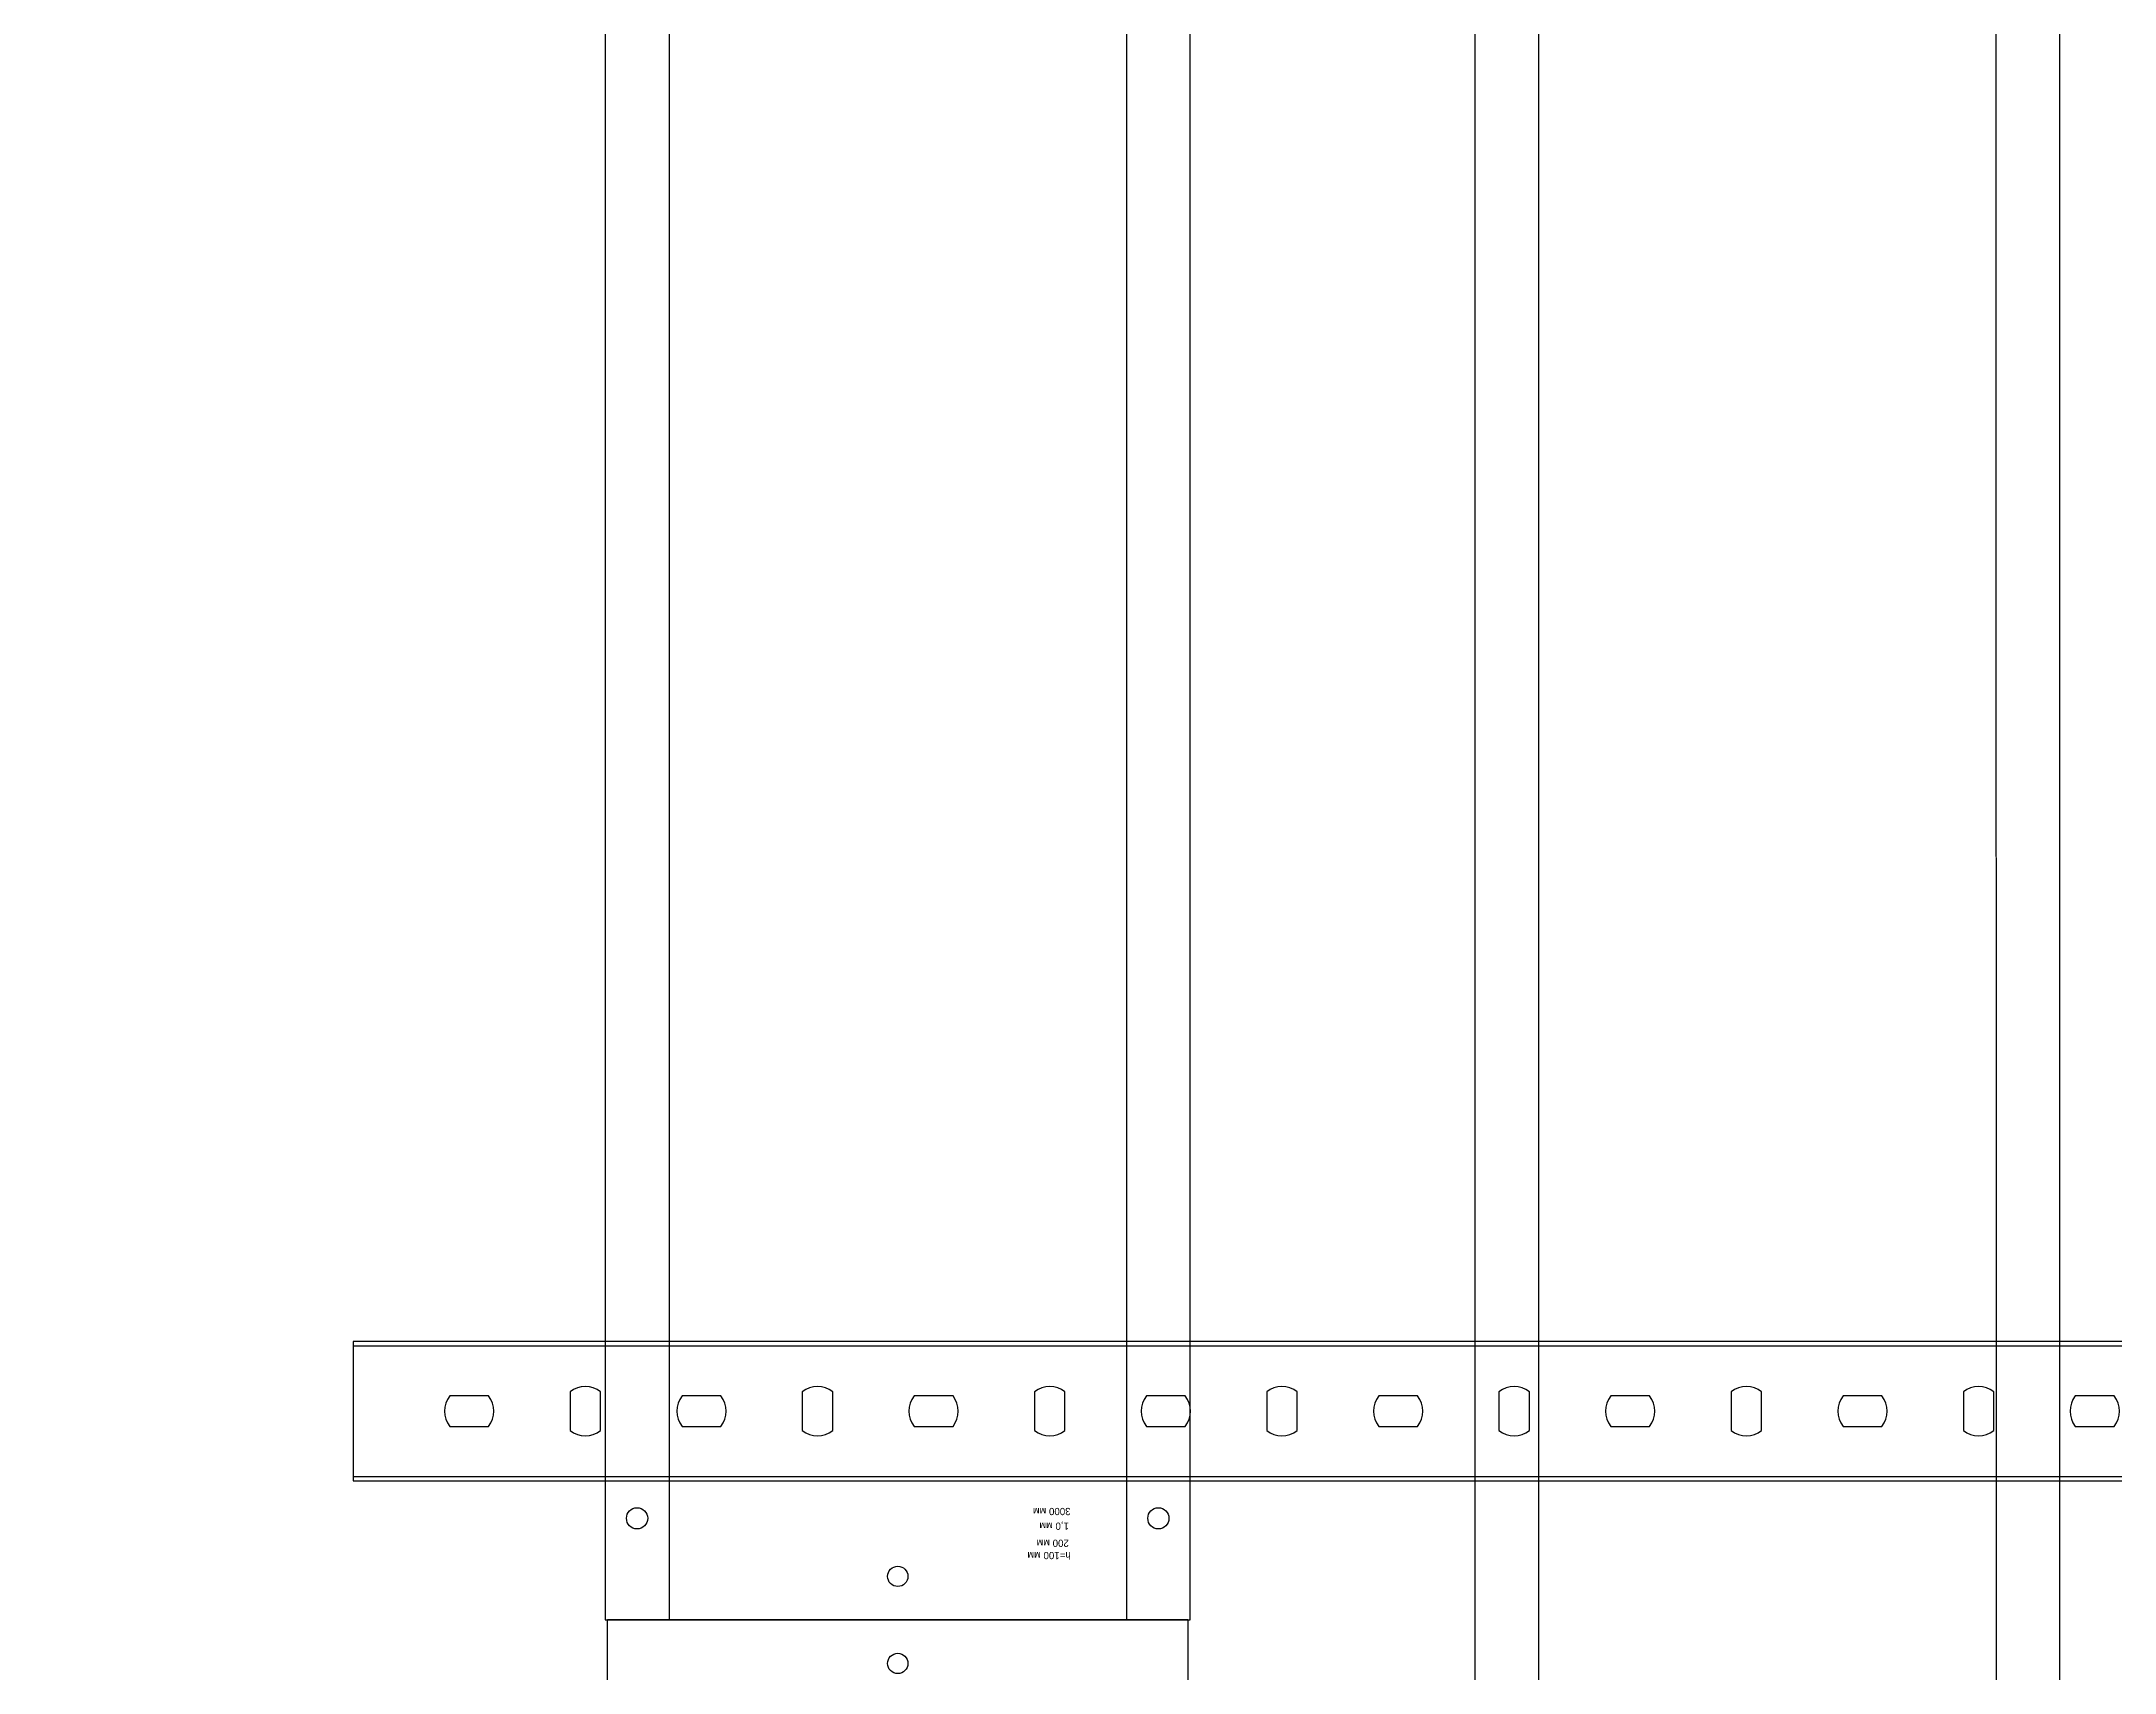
# Model space of a CAD drawing. Header units: millimetres. Extents: x -42533 to 645315, y 3457 to 82611.
# Drawn here: x 197793 to 198507, y 42035 to 42597 of the extents above; entities that cross this region are included whole.
import ezdxf
from ezdxf.enums import TextEntityAlignment as Align

# ---------------------------------------------------------------- set-up
doc = ezdxf.new("R2018")
doc.units = ezdxf.units.MM
doc.layers.add('ЭОМ_Лотки авар.', color=1, linetype='Continuous')
doc.layers.add('ЭОМ_Лотки рабочие', color=5, linetype='Continuous')
doc.styles.get("Standard").update_dxf_attribs({"font": 'arial.ttf'})

# ---------------------------------------------------------------- blocks, each defined once
blk = doc.blocks.new('*U36')
at = {"color": 0, "linetype": 'ByBlock', "lineweight": -2}
for p, q in [((100, 295), (-100, 295)), ((-100, 250), (-100, 295)), ((100, 295), (100, 50)), ((-295, 100), (-295, -100)), ((-295, 100), (-250, 100)), ((-50, -100), (-295, -100))]:
    blk.add_line(p, q, dxfattribs=at)
for centre, radius in [((0, 280), 3.5), ((-91.6, 265), 3.65), ((91.6, 265), 3.65), ((-265, 91.6), 3.65), ((-280, 0), 3.5), ((-265, -91.6), 3.65)]:
    blk.add_circle(centre, radius, dxfattribs=at)
for centre in [(-250, 250), (-50, 50)]:
    blk.add_arc(centre, 150, 270, 0, dxfattribs=at)
at = {"color": 0, "linetype": 'ByBlock', "lineweight": -2, "flags": 9}
for tag, p in [('НАИМЕНОВАНИЕ', (-27.71, -11.07)), ('АРТИКУЛ', (-26.88, -16.78)), ('ПРИМЕЧАНИЕ', (-27.44, -22.91))]:
    blk.add_attdef(tag, p, '', height=2.5, dxfattribs=at)
at = {"color": 0, "linetype": 'ByBlock', "lineweight": -2, "flags": 104}
for tag, p in [('ВЫСОТА', (-27.6, -29.74)), ('ШИРИНА', (-27.81, -38.07)), ('ТОЛЩИНА', (-27.53, -47.26))]:
    blk.add_attdef(tag, text='', height=2.5, dxfattribs=at).set_placement(p, align=Align.TOP_LEFT)
blk = doc.blocks.new('*U290')
at = {"color": 0, "linetype": 'Continuous', "lineweight": 25}
for p, q in [((-78.78, -26281.75), (-78.8, 0)), ((78.82, -26281.75), (78.8, 0))]:
    blk.add_line(p, q, dxfattribs=at)
blk.add_lwpolyline([(100.82, -26281.75), (100.8, 0), (-100.8, 0), (-100.78, -26281.75)], close=True, dxfattribs=at)
at = {"color": 0, "flags": 9}
for tag, p in [('НАИМЕНОВАНИЕ', (-59.12, -7.02)), ('АРТИКУЛ', (-59.7, -11.85)), ('ПРИМЕЧАНИЕ', (-58.82, -17.26))]:
    blk.add_attdef(tag, text='', height=2.5, dxfattribs=at).set_placement(p, align=Align.TOP_LEFT)
at = {"color": 0, "lineweight": 30, "flags": 104}
for tag, p in [('ВЫСОТА', (-59.61, -20.92)), ('ШИРИНА', (-58.94, -25.15)), ('ТОЛЩИНА', (-58.99, -31.04)), ('ДЛИНА', (-59.54, -36.09))]:
    blk.add_attdef(tag, text='', height=2.5, dxfattribs=at).set_placement(p, align=Align.TOP_LEFT)
blk = doc.blocks.new('*U291')
at = {"color": 0, "linetype": 'Continuous', "lineweight": 25}
for p, q in [((-78.78, -25997.95), (-78.8, 0)), ((78.82, -25997.95), (78.8, 0))]:
    blk.add_line(p, q, dxfattribs=at)
blk.add_lwpolyline([(100.82, -25997.95), (100.8, 0), (-100.8, 0), (-100.78, -25997.95)], close=True, dxfattribs=at)
at = {"color": 0, "linetype": 'ByBlock', "lineweight": -2}
blk.add_circle((0, -15), 3.5, dxfattribs=at)
at = {"color": 0, "linetype": 'Continuous', "lineweight": 25}
for centre, radius in [((0, -15), 3.5), ((-89.8, -35), 3.65), ((89.8, -35), 3.65)]:
    blk.add_circle(centre, radius, dxfattribs=at)
at = {"color": 0, "flags": 9}
for tag, p in [('НАИМЕНОВАНИЕ', (-59.12, -7.02)), ('АРТИКУЛ', (-59.7, -11.85)), ('ПРИМЕЧАНИЕ', (-58.82, -17.26))]:
    blk.add_attdef(tag, text='', height=2.5, dxfattribs=at).set_placement(p, align=Align.TOP_LEFT)
at = {"color": 0, "lineweight": 30, "flags": 104}
for tag, p in [('ВЫСОТА', (-59.61, -20.92)), ('ШИРИНА', (-58.94, -25.15)), ('ТОЛЩИНА', (-58.99, -31.04)), ('ДЛИНА', (-59.54, -36.09))]:
    blk.add_attdef(tag, text='', height=2.5, dxfattribs=at).set_placement(p, align=Align.TOP_LEFT)
blk = doc.blocks.new('*U45')
at = {"color": 0, "linetype": 'ByBlock', "lineweight": -2}
for points in [[(24, -700), (24, 0), (-24, 0), (-24, -700)], [(-22.5, -700), (-22.5, 0)], [(22.5, -700), (22.5, 0)], [(-24, -700), (24, -700)]]:
    blk.add_lwpolyline(points, dxfattribs=at)
at = {"color": 254, "transparency": 33554483}
blk.add_lwpolyline([(0, 0.66), (0, -2.16)], dxfattribs=at)
at = {"color": 0, "linetype": 'ByBlock', "lineweight": -2}
for points in [[(-5.25, -13.32), (-5.25, -26.68, 0.345739), (5.25, -26.68), (5.25, -13.32, 0.345739)], [(-6.68, -54.75, 0.345739), (-6.68, -65.25), (6.68, -65.25, 0.345739), (6.68, -54.75)], [(-5.25, -93.32), (-5.25, -106.68, 0.345739), (5.25, -106.68), (5.25, -93.32, 0.345739)], [(-6.68, -134.75, 0.345739), (-6.68, -145.25), (6.68, -145.25, 0.345739), (6.68, -134.75)], [(-5.25, -173.32), (-5.25, -186.68, 0.345739), (5.25, -186.68), (5.25, -173.32, 0.345739)], [(-6.68, -214.75, 0.345739), (-6.68, -225.25), (6.68, -225.25, 0.345739), (6.68, -214.75)], [(-5.25, -253.32), (-5.25, -266.68, 0.345739), (5.25, -266.68), (5.25, -253.32, 0.345739)], [(-6.68, -294.75, 0.345739), (-6.68, -305.25), (6.68, -305.25, 0.345739), (6.68, -294.75)], [(-5.25, -333.32), (-5.25, -346.68, 0.345739), (5.25, -346.68), (5.25, -333.32, 0.345739)], [(-6.68, -374.75, 0.345739), (-6.68, -385.25), (6.68, -385.25, 0.345739), (6.68, -374.75)], [(-5.25, -413.32), (-5.25, -426.68, 0.345739), (5.25, -426.68), (5.25, -413.32, 0.345739)], [(-6.68, -454.75, 0.345739), (-6.68, -465.25), (6.68, -465.25, 0.345739), (6.68, -454.75)], [(-5.25, -493.32), (-5.25, -506.68, 0.345739), (5.25, -506.68), (5.25, -493.32, 0.345739)], [(-6.68, -534.75, 0.345739), (-6.68, -545.25), (6.68, -545.25, 0.345739), (6.68, -534.75)], [(-5.25, -573.32), (-5.25, -586.68, 0.345739), (5.25, -586.68), (5.25, -573.32, 0.345739)], [(-6.68, -614.75, 0.345739), (-6.68, -625.25), (6.68, -625.25, 0.345739), (6.68, -614.75)], [(-5.25, -653.32), (-5.25, -666.68, 0.345739), (5.25, -666.68), (5.25, -653.32, 0.345739)]]:
    blk.add_lwpolyline(points, format="xyb", close=True, dxfattribs=at)
at = {"flags": 9}
for tag, p in [('НАИМЕНОВАНИЕ', (-58.16, -19.4)), ('АРТИКУЛ', (-58.87, -24.46)), ('ПРИМЕЧАНИЕ', (-58.33, -30.8))]:
    blk.add_attdef(tag, p, '', height=2.5, dxfattribs=at)
at = {"lineweight": 30, "flags": 104}
blk.add_attdef('ДЛИНА', text='', height=2.5, dxfattribs=at).set_placement((-57.72, -34.59), align=Align.TOP_LEFT)

msp = doc.modelspace()

# ---------------------------------------------------------------- block references
at = {"layer": 'ЭОМ_Лотки авар.', "color": 1}
ref = msp.add_blockref('*U291', (198088.23, 42053.34), dxfattribs=dict(at, rotation=180))
lines = msp.add_mtext('3000 мм', dxfattribs={"layer": '0', "color": 0, "insert": (198147.78, 42089.43), "char_height": 2.5, "attachment_point": 1, "rotation": 180})
ref.add_attrib('ДЛИНА', '', (198147.78, 42089.43)).embed_mtext(lines)
lines = msp.add_mtext('1,0 мм', dxfattribs={"layer": '0', "color": 0, "insert": (198147.22, 42084.38), "char_height": 2.5, "attachment_point": 1, "rotation": 180})
ref.add_attrib('ТОЛЩИНА', '', (198147.22, 42084.38)).embed_mtext(lines)
lines = msp.add_mtext('h=100 мм', dxfattribs={"layer": '0', "color": 0, "insert": (198147.84, 42074.26), "char_height": 2.5, "attachment_point": 1, "rotation": 180})
ref.add_attrib('ВЫСОТА', '', (198147.84, 42074.26)).embed_mtext(lines)
lines = msp.add_mtext('200 мм', dxfattribs={"layer": '0', "color": 0, "insert": (198147.18, 42078.49), "char_height": 2.5, "attachment_point": 1, "rotation": 180})
ref.add_attrib('ШИРИНА', '', (198147.18, 42078.49)).embed_mtext(lines)
ref = msp.add_blockref('*U36', (198088.23, 41758.34), dxfattribs=at)
lines = msp.add_mtext('h=80 мм', dxfattribs={"layer": '0', "color": 0, "linetype": 'ByBlock', "lineweight": -2, "insert": (198060.63, 41728.6), "char_height": 2.5, "attachment_point": 1})
ref.add_attrib('ВЫСОТА', '', (198060.63, 41728.6), dxfattribs={"flags": 64}).embed_mtext(lines)
lines = msp.add_mtext('200 мм', dxfattribs={"layer": '0', "color": 0, "linetype": 'ByBlock', "lineweight": -2, "insert": (198060.42, 41720.27), "char_height": 2.5, "attachment_point": 1})
ref.add_attrib('ШИРИНА', '', (198060.42, 41720.27), dxfattribs={"flags": 64}).embed_mtext(lines)
lines = msp.add_mtext('0,8 мм', dxfattribs={"layer": '0', "color": 0, "linetype": 'ByBlock', "lineweight": -2, "insert": (198060.7, 41711.09), "char_height": 2.5, "attachment_point": 1})
ref.add_attrib('ТОЛЩИНА', '', (198060.7, 41711.09), dxfattribs={"flags": 64}).embed_mtext(lines)
at = {"layer": 'ЭОМ_Лотки рабочие', "rotation": 180}
msp.add_blockref('*U290', (198387.8, 41758.71), dxfattribs=at)
at = {"layer": 'ЭОМ_Лотки рабочие'}
ref = msp.add_blockref('*U45', (198600.6, 42125.26), dxfattribs=dict(at, rotation=270))
lines = msp.add_mtext('700 мм', dxfattribs={"layer": '0', "insert": (198566.01, 42182.98), "char_height": 2.5, "attachment_point": 1, "rotation": 270})
ref.add_attrib('ДЛИНА', '', (198566.01, 42182.98), dxfattribs={"flags": 2}).embed_mtext(lines)

doc.saveas('drawing.dxf')
